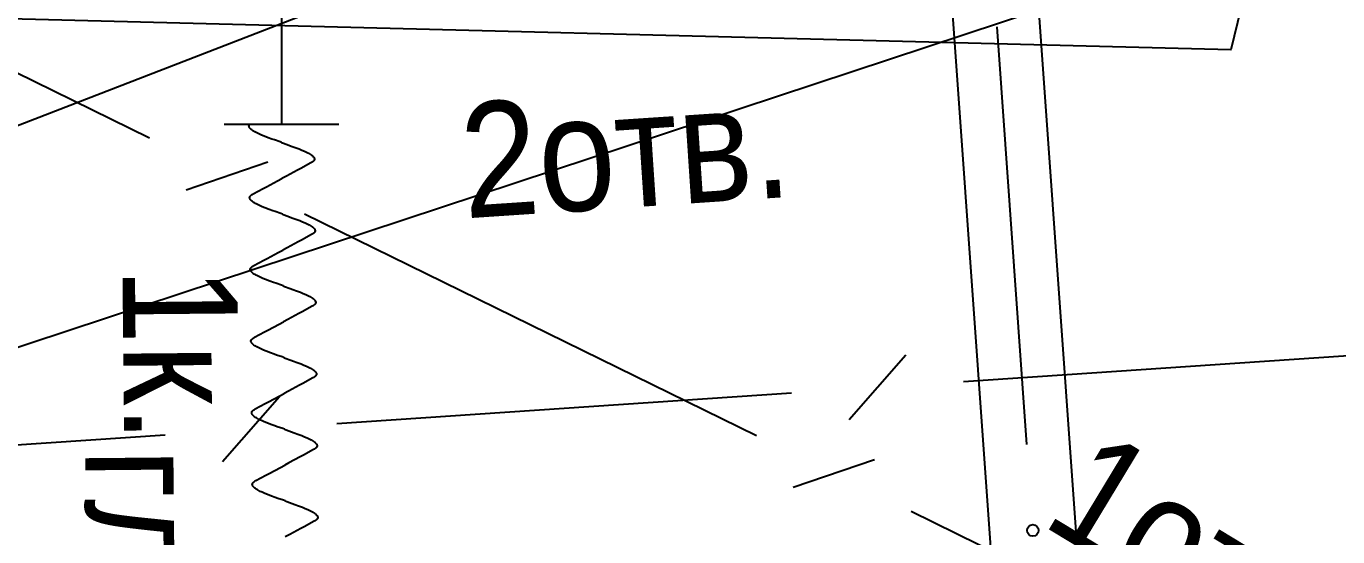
# Model space of a CAD drawing. Header units: metres. Extents: x -3947 to -3704, y 4976 to 6609.
# Drawn here: x -3864.95 to -3853.53, y 5723.34 to 5727.78 of the extents above; entities that cross this region are included whole.
import ezdxf

# ---------------------------------------------------------------- set-up
doc = ezdxf.new("R2010")
doc.units = ezdxf.units.M
doc.header["$MEASUREMENT"] = 0
for name, color, linetype, lineweight in [('Водопровод', 7, 'Continuous', 25), ('Водосток', 7, 'Continuous', 25), ('Кабель защиты', 7, 'Continuous', 25), ('Кабель связи', 7, 'Continuous', 25), ('Теплосеть', 7, 'Continuous', 25)]:
    doc.layers.add(name, color=color, linetype=linetype, lineweight=lineweight)
doc.styles.add('Style-RUSSIAN_1251', font='RUSSIAN_1251.shx')
doc.styles.add('Style-RUSSIAN_1251 I 0.00000', font='RUSSIAN_1251.shx')

msp = doc.modelspace()

# ---------------------------------------------------------------- linework, layer by layer
at = {"layer": 'Водопровод', "linetype": 'Continuous', "flags": 128}
msp.add_lwpolyline([(-3847.984, 5733.511), (-3870.101, 5724.952), (-3878.001, 5724.848)], dxfattribs=at)
at = {"layer": 'Водосток', "linetype": 'Continuous', "flags": 128}
msp.add_lwpolyline([(-3850.921, 5729.646), (-3869.142, 5723.624), (-3876.222, 5723.624)], dxfattribs=at)
at = {"layer": 'Кабель защиты', "linetype": 'Continuous'}
msp.add_line((-3863.223, 5726.932), (-3862.223, 5726.932), dxfattribs=at)
at = {"layer": 'Кабель защиты', "linetype": 'Continuous', "flags": 128}
for points in [[(-3862.723, 5731.032), (-3862.723, 5726.932)], [(-3862.722, 5726.77), (-3862.736, 5726.776), (-3862.784, 5726.793), (-3862.806, 5726.801), (-3862.838, 5726.812), (-3862.874, 5726.826), (-3862.898, 5726.836), (-3862.921, 5726.846), (-3862.938, 5726.854), (-3862.955, 5726.863), (-3862.965, 5726.869), (-3862.973, 5726.874), (-3862.98, 5726.879), (-3862.983, 5726.881), (-3862.986, 5726.883), (-3862.991, 5726.888), (-3862.994, 5726.891), (-3862.997, 5726.893), (-3862.999, 5726.896), (-3863.001, 5726.898), (-3863.003, 5726.901), (-3863.004, 5726.904), (-3863.005, 5726.905), (-3863.005, 5726.907), (-3863.006, 5726.908), (-3863.006, 5726.91), (-3863.007, 5726.912), (-3863.007, 5726.913), (-3863.007, 5726.915), (-3863.007, 5726.916), (-3863.006, 5726.917), (-3863.006, 5726.918), (-3863.006, 5726.92), (-3863.005, 5726.921), (-3863.005, 5726.922), (-3863.004, 5726.924), (-3863.003, 5726.926), (-3863.002, 5726.927), (-3863.002, 5726.928), (-3863.001, 5726.929), (-3863, 5726.929)], [(-3862.722, 5726.77), (-3862.707, 5726.765), (-3862.659, 5726.748), (-3862.638, 5726.74), (-3862.605, 5726.728), (-3862.57, 5726.715), (-3862.546, 5726.705), (-3862.522, 5726.695), (-3862.506, 5726.687), (-3862.489, 5726.678), (-3862.479, 5726.672), (-3862.47, 5726.667), (-3862.463, 5726.662), (-3862.46, 5726.66), (-3862.457, 5726.657), (-3862.452, 5726.653), (-3862.449, 5726.65), (-3862.447, 5726.648), (-3862.444, 5726.645), (-3862.442, 5726.643), (-3862.44, 5726.639), (-3862.439, 5726.637), (-3862.438, 5726.636), (-3862.438, 5726.634), (-3862.437, 5726.633), (-3862.437, 5726.631), (-3862.437, 5726.629), (-3862.437, 5726.627), (-3862.437, 5726.625), (-3862.437, 5726.625), (-3862.437, 5726.623), (-3862.437, 5726.622), (-3862.437, 5726.621), (-3862.438, 5726.62), (-3862.438, 5726.619), (-3862.439, 5726.617), (-3862.44, 5726.615), (-3862.441, 5726.614), (-3862.442, 5726.613), (-3862.443, 5726.612), (-3862.444, 5726.611), (-3862.445, 5726.609), (-3862.446, 5726.608), (-3862.448, 5726.606), (-3862.45, 5726.605), (-3862.453, 5726.603), (-3862.457, 5726.6), (-3862.461, 5726.598), (-3862.468, 5726.594), (-3862.555, 5726.546), (-3862.584, 5726.531), (-3862.681, 5726.479), (-3862.719, 5726.458)], [(-3862.716, 5726.146), (-3862.73, 5726.152), (-3862.778, 5726.169), (-3862.8, 5726.177), (-3862.832, 5726.189), (-3862.868, 5726.202), (-3862.892, 5726.212), (-3862.915, 5726.222), (-3862.932, 5726.23), (-3862.949, 5726.239), (-3862.959, 5726.245), (-3862.967, 5726.25), (-3862.974, 5726.255), (-3862.977, 5726.257), (-3862.98, 5726.259), (-3862.985, 5726.264), (-3862.988, 5726.267), (-3862.991, 5726.269), (-3862.993, 5726.272), (-3862.995, 5726.274), (-3862.997, 5726.277), (-3862.998, 5726.28), (-3862.999, 5726.281), (-3863, 5726.283), (-3863, 5726.284), (-3863, 5726.286), (-3863.001, 5726.288), (-3863.001, 5726.289), (-3863.001, 5726.291), (-3863.001, 5726.292), (-3863.001, 5726.293), (-3863, 5726.294), (-3863, 5726.296), (-3863, 5726.297), (-3862.999, 5726.298), (-3862.998, 5726.3), (-3862.997, 5726.302), (-3862.996, 5726.303), (-3862.996, 5726.304), (-3862.995, 5726.305), (-3862.994, 5726.306), (-3862.993, 5726.307), (-3862.992, 5726.308), (-3862.989, 5726.311), (-3862.987, 5726.312), (-3862.984, 5726.314), (-3862.981, 5726.317), (-3862.977, 5726.319), (-3862.97, 5726.323), (-3862.882, 5726.371), (-3862.853, 5726.386), (-3862.757, 5726.438), (-3862.719, 5726.458)], [(-3862.716, 5726.146), (-3862.701, 5726.141), (-3862.653, 5726.124), (-3862.632, 5726.116), (-3862.599, 5726.104), (-3862.564, 5726.091), (-3862.54, 5726.081), (-3862.516, 5726.071), (-3862.5, 5726.063), (-3862.483, 5726.054), (-3862.473, 5726.048), (-3862.464, 5726.043), (-3862.457, 5726.038), (-3862.454, 5726.036), (-3862.451, 5726.033), (-3862.446, 5726.029), (-3862.443, 5726.026), (-3862.441, 5726.024), (-3862.439, 5726.021), (-3862.437, 5726.019), (-3862.434, 5726.015), (-3862.433, 5726.013), (-3862.433, 5726.012), (-3862.432, 5726.01), (-3862.432, 5726.009), (-3862.431, 5726.007), (-3862.431, 5726.005), (-3862.431, 5726.003), (-3862.431, 5726.001), (-3862.431, 5726.001), (-3862.431, 5725.999), (-3862.431, 5725.998), (-3862.431, 5725.997), (-3862.432, 5725.996), (-3862.432, 5725.995), (-3862.433, 5725.993), (-3862.434, 5725.991), (-3862.435, 5725.99), (-3862.436, 5725.989), (-3862.437, 5725.988), (-3862.438, 5725.987), (-3862.439, 5725.985), (-3862.44, 5725.984), (-3862.442, 5725.982), (-3862.444, 5725.981), (-3862.447, 5725.979), (-3862.451, 5725.976), (-3862.455, 5725.974), (-3862.462, 5725.97), (-3862.549, 5725.922), (-3862.578, 5725.907), (-3862.675, 5725.855), (-3862.713, 5725.834)], [(-3862.71, 5725.522), (-3862.724, 5725.528), (-3862.773, 5725.545), (-3862.794, 5725.553), (-3862.826, 5725.565), (-3862.862, 5725.578), (-3862.886, 5725.588), (-3862.909, 5725.598), (-3862.926, 5725.606), (-3862.943, 5725.615), (-3862.953, 5725.621), (-3862.961, 5725.626), (-3862.969, 5725.631), (-3862.972, 5725.633), (-3862.975, 5725.635), (-3862.98, 5725.64), (-3862.983, 5725.643), (-3862.985, 5725.645), (-3862.987, 5725.648), (-3862.989, 5725.65), (-3862.991, 5725.653), (-3862.992, 5725.656), (-3862.993, 5725.657), (-3862.994, 5725.659), (-3862.994, 5725.66), (-3862.995, 5725.662), (-3862.995, 5725.664), (-3862.995, 5725.665), (-3862.995, 5725.667), (-3862.995, 5725.668), (-3862.995, 5725.669), (-3862.995, 5725.67), (-3862.994, 5725.672), (-3862.994, 5725.673), (-3862.993, 5725.674), (-3862.993, 5725.676), (-3862.991, 5725.678), (-3862.991, 5725.679), (-3862.99, 5725.68), (-3862.989, 5725.681), (-3862.988, 5725.682), (-3862.987, 5725.683), (-3862.986, 5725.684), (-3862.983, 5725.687), (-3862.981, 5725.688), (-3862.979, 5725.69), (-3862.975, 5725.693), (-3862.971, 5725.695), (-3862.964, 5725.699), (-3862.877, 5725.747), (-3862.847, 5725.762), (-3862.751, 5725.814), (-3862.713, 5725.834)], [(-3862.71, 5725.522), (-3862.696, 5725.517), (-3862.647, 5725.5), (-3862.626, 5725.492), (-3862.594, 5725.48), (-3862.558, 5725.467), (-3862.534, 5725.457), (-3862.511, 5725.447), (-3862.494, 5725.439), (-3862.477, 5725.43), (-3862.467, 5725.424), (-3862.459, 5725.419), (-3862.451, 5725.414), (-3862.448, 5725.412), (-3862.445, 5725.409), (-3862.44, 5725.405), (-3862.437, 5725.402), (-3862.435, 5725.4), (-3862.433, 5725.397), (-3862.431, 5725.395), (-3862.429, 5725.391), (-3862.427, 5725.389), (-3862.427, 5725.388), (-3862.426, 5725.386), (-3862.426, 5725.385), (-3862.425, 5725.383), (-3862.425, 5725.381), (-3862.425, 5725.379), (-3862.425, 5725.377), (-3862.425, 5725.377), (-3862.425, 5725.376), (-3862.425, 5725.374), (-3862.426, 5725.373), (-3862.426, 5725.372), (-3862.427, 5725.371), (-3862.427, 5725.369), (-3862.428, 5725.367), (-3862.429, 5725.366), (-3862.43, 5725.365), (-3862.431, 5725.364), (-3862.432, 5725.363), (-3862.433, 5725.362), (-3862.434, 5725.361), (-3862.437, 5725.358), (-3862.438, 5725.357), (-3862.441, 5725.355), (-3862.445, 5725.352), (-3862.449, 5725.35), (-3862.456, 5725.346), (-3862.543, 5725.298), (-3862.573, 5725.283), (-3862.669, 5725.231), (-3862.707, 5725.21)], [(-3862.704, 5724.898), (-3862.718, 5724.904), (-3862.767, 5724.921), (-3862.788, 5724.929), (-3862.82, 5724.941), (-3862.856, 5724.954), (-3862.88, 5724.964), (-3862.903, 5724.974), (-3862.92, 5724.982), (-3862.937, 5724.991), (-3862.947, 5724.997), (-3862.956, 5725.002), (-3862.963, 5725.007), (-3862.966, 5725.009), (-3862.969, 5725.011), (-3862.974, 5725.016), (-3862.977, 5725.019), (-3862.979, 5725.021), (-3862.981, 5725.024), (-3862.983, 5725.026), (-3862.985, 5725.029), (-3862.987, 5725.032), (-3862.987, 5725.033), (-3862.988, 5725.035), (-3862.988, 5725.036), (-3862.989, 5725.038), (-3862.989, 5725.04), (-3862.989, 5725.041), (-3862.989, 5725.043), (-3862.989, 5725.044), (-3862.989, 5725.045), (-3862.989, 5725.046), (-3862.988, 5725.048), (-3862.988, 5725.049), (-3862.987, 5725.05), (-3862.987, 5725.052), (-3862.986, 5725.054), (-3862.985, 5725.055), (-3862.984, 5725.056), (-3862.983, 5725.057), (-3862.982, 5725.058), (-3862.981, 5725.059), (-3862.98, 5725.06), (-3862.977, 5725.063), (-3862.976, 5725.064), (-3862.973, 5725.066), (-3862.969, 5725.069), (-3862.965, 5725.071), (-3862.958, 5725.075), (-3862.871, 5725.123), (-3862.842, 5725.138), (-3862.745, 5725.19), (-3862.707, 5725.21)], [(-3862.704, 5724.898), (-3862.69, 5724.893), (-3862.642, 5724.876), (-3862.62, 5724.868), (-3862.588, 5724.856), (-3862.552, 5724.843), (-3862.528, 5724.833), (-3862.505, 5724.823), (-3862.488, 5724.815), (-3862.471, 5724.806), (-3862.461, 5724.8), (-3862.453, 5724.795), (-3862.445, 5724.79), (-3862.442, 5724.788), (-3862.44, 5724.785), (-3862.434, 5724.781), (-3862.431, 5724.778), (-3862.429, 5724.776), (-3862.427, 5724.773), (-3862.425, 5724.771), (-3862.423, 5724.768), (-3862.422, 5724.765), (-3862.421, 5724.764), (-3862.42, 5724.762), (-3862.42, 5724.761), (-3862.42, 5724.759), (-3862.419, 5724.757), (-3862.419, 5724.755), (-3862.419, 5724.753), (-3862.419, 5724.753), (-3862.419, 5724.752), (-3862.42, 5724.75), (-3862.42, 5724.749), (-3862.42, 5724.748), (-3862.421, 5724.747), (-3862.422, 5724.745), (-3862.423, 5724.743), (-3862.423, 5724.742), (-3862.424, 5724.741), (-3862.425, 5724.74), (-3862.426, 5724.739), (-3862.427, 5724.738), (-3862.428, 5724.737), (-3862.431, 5724.734), (-3862.433, 5724.733), (-3862.435, 5724.731), (-3862.439, 5724.728), (-3862.443, 5724.726), (-3862.45, 5724.722), (-3862.538, 5724.674), (-3862.567, 5724.659), (-3862.663, 5724.607), (-3862.701, 5724.587)], [(-3862.698, 5724.275), (-3862.713, 5724.28), (-3862.761, 5724.297), (-3862.782, 5724.305), (-3862.815, 5724.317), (-3862.85, 5724.33), (-3862.874, 5724.34), (-3862.898, 5724.35), (-3862.914, 5724.358), (-3862.931, 5724.367), (-3862.941, 5724.373), (-3862.95, 5724.378), (-3862.957, 5724.383), (-3862.96, 5724.385), (-3862.963, 5724.388), (-3862.968, 5724.392), (-3862.971, 5724.395), (-3862.973, 5724.397), (-3862.975, 5724.4), (-3862.978, 5724.402), (-3862.98, 5724.406), (-3862.981, 5724.408), (-3862.982, 5724.409), (-3862.982, 5724.411), (-3862.983, 5724.412), (-3862.983, 5724.414), (-3862.983, 5724.416), (-3862.983, 5724.418), (-3862.983, 5724.42), (-3862.983, 5724.42), (-3862.983, 5724.421), (-3862.983, 5724.423), (-3862.983, 5724.424), (-3862.982, 5724.425), (-3862.982, 5724.426), (-3862.981, 5724.428), (-3862.98, 5724.43), (-3862.979, 5724.431), (-3862.978, 5724.432), (-3862.977, 5724.433), (-3862.976, 5724.434), (-3862.975, 5724.435), (-3862.974, 5724.436), (-3862.972, 5724.439), (-3862.97, 5724.44), (-3862.967, 5724.442), (-3862.963, 5724.445), (-3862.959, 5724.447), (-3862.952, 5724.451), (-3862.865, 5724.499), (-3862.836, 5724.514), (-3862.739, 5724.566), (-3862.701, 5724.586)], [(-3862.698, 5724.275), (-3862.684, 5724.269), (-3862.636, 5724.252), (-3862.614, 5724.244), (-3862.582, 5724.232), (-3862.546, 5724.219), (-3862.522, 5724.209), (-3862.499, 5724.199), (-3862.482, 5724.191), (-3862.465, 5724.182), (-3862.455, 5724.176), (-3862.447, 5724.171), (-3862.44, 5724.166), (-3862.437, 5724.164), (-3862.434, 5724.162), (-3862.429, 5724.157), (-3862.426, 5724.154), (-3862.423, 5724.152), (-3862.421, 5724.149), (-3862.419, 5724.147), (-3862.417, 5724.144), (-3862.416, 5724.141), (-3862.415, 5724.14), (-3862.415, 5724.138), (-3862.414, 5724.137), (-3862.414, 5724.135), (-3862.413, 5724.133), (-3862.413, 5724.132), (-3862.413, 5724.13), (-3862.413, 5724.129), (-3862.413, 5724.128), (-3862.414, 5724.127), (-3862.414, 5724.125), (-3862.414, 5724.124), (-3862.415, 5724.123), (-3862.416, 5724.121), (-3862.417, 5724.119), (-3862.418, 5724.118), (-3862.418, 5724.117), (-3862.419, 5724.116), (-3862.42, 5724.115), (-3862.421, 5724.114), (-3862.423, 5724.113), (-3862.425, 5724.11), (-3862.427, 5724.109), (-3862.43, 5724.107), (-3862.434, 5724.104), (-3862.437, 5724.102), (-3862.444, 5724.098), (-3862.532, 5724.05), (-3862.561, 5724.035), (-3862.658, 5723.983), (-3862.695, 5723.963)], [(-3862.692, 5723.651), (-3862.707, 5723.656), (-3862.755, 5723.673), (-3862.777, 5723.681), (-3862.809, 5723.693), (-3862.844, 5723.706), (-3862.869, 5723.716), (-3862.892, 5723.726), (-3862.909, 5723.734), (-3862.925, 5723.743), (-3862.936, 5723.749), (-3862.944, 5723.754), (-3862.951, 5723.759), (-3862.954, 5723.761), (-3862.957, 5723.764), (-3862.962, 5723.768), (-3862.965, 5723.771), (-3862.967, 5723.773), (-3862.97, 5723.776), (-3862.972, 5723.778), (-3862.974, 5723.782), (-3862.975, 5723.784), (-3862.976, 5723.785), (-3862.976, 5723.787), (-3862.977, 5723.788), (-3862.977, 5723.79), (-3862.977, 5723.792), (-3862.978, 5723.794), (-3862.978, 5723.796), (-3862.977, 5723.796), (-3862.977, 5723.797), (-3862.977, 5723.799), (-3862.977, 5723.8), (-3862.976, 5723.801), (-3862.976, 5723.802), (-3862.975, 5723.804), (-3862.974, 5723.806), (-3862.973, 5723.807), (-3862.972, 5723.808), (-3862.972, 5723.809), (-3862.97, 5723.81), (-3862.969, 5723.811), (-3862.968, 5723.812), (-3862.966, 5723.815), (-3862.964, 5723.816), (-3862.961, 5723.818), (-3862.957, 5723.821), (-3862.954, 5723.823), (-3862.946, 5723.827), (-3862.859, 5723.875), (-3862.83, 5723.89), (-3862.733, 5723.942), (-3862.695, 5723.963)], [(-3862.692, 5723.651), (-3862.678, 5723.645), (-3862.63, 5723.628), (-3862.608, 5723.62), (-3862.576, 5723.608), (-3862.541, 5723.595), (-3862.516, 5723.585), (-3862.493, 5723.575), (-3862.476, 5723.567), (-3862.46, 5723.558), (-3862.449, 5723.552), (-3862.441, 5723.547), (-3862.434, 5723.542), (-3862.431, 5723.54), (-3862.428, 5723.538), (-3862.423, 5723.533), (-3862.42, 5723.53), (-3862.418, 5723.528), (-3862.415, 5723.525), (-3862.413, 5723.523), (-3862.411, 5723.52), (-3862.41, 5723.517), (-3862.409, 5723.516), (-3862.409, 5723.514), (-3862.408, 5723.513), (-3862.408, 5723.511), (-3862.408, 5723.509), (-3862.407, 5723.508), (-3862.407, 5723.506), (-3862.408, 5723.505), (-3862.408, 5723.504), (-3862.408, 5723.503), (-3862.408, 5723.501), (-3862.409, 5723.5), (-3862.409, 5723.499), (-3862.41, 5723.497), (-3862.411, 5723.495), (-3862.412, 5723.494), (-3862.412, 5723.493), (-3862.413, 5723.492), (-3862.415, 5723.491), (-3862.416, 5723.49), (-3862.417, 5723.489), (-3862.419, 5723.486), (-3862.421, 5723.485), (-3862.424, 5723.483), (-3862.428, 5723.48), (-3862.431, 5723.478), (-3862.439, 5723.474), (-3862.526, 5723.426), (-3862.555, 5723.411), (-3862.652, 5723.359), (-3862.69, 5723.339)]]:
    msp.add_lwpolyline(points, dxfattribs=at)
at = {"layer": 'Кабель связи', "linetype": 'Continuous'}
for p, q in [((-3863.871, 5726.808), (-3865.839, 5727.773)), ((-3862.843, 5726.6), (-3863.552, 5726.357)), ((-3858.588, 5724.218), (-3862.524, 5726.148)), ((-3857.782, 5724.359), (-3857.289, 5724.923)), ((-3856.787, 5724.691), (-3852.83, 5724.956)), ((-3863.236, 5723.994), (-3862.742, 5724.559)), ((-3862.241, 5724.326), (-3858.284, 5724.591)), ((-3857.56, 5724.009), (-3858.269, 5723.767)), ((-3853.305, 5721.628), (-3857.241, 5723.558))]:
    msp.add_line(p, q, dxfattribs=at)
at = {"layer": 'Кабель связи', "linetype": 'Continuous', "flags": 128}
msp.add_lwpolyline([(-3865.717, 5724.161), (-3865.073, 5724.137), (-3863.737, 5724.226)], dxfattribs=at)
at = {"layer": 'Теплосеть', "linetype": 'Continuous'}
msp.add_line((-3856.235, 5724.143), (-3856.494, 5727.777), dxfattribs=at)
at = {"layer": 'Теплосеть', "linetype": 'Continuous', "flags": 128}
for points in [[(-3852.626, 5735.099), (-3854.459, 5727.579), (-3865.898, 5727.868)], [(-3860.145, 5710.485), (-3855.652, 5710.669), (-3857.104, 5731.063)], [(-3860.115, 5709.735), (-3854.848, 5709.951), (-3856.356, 5731.117)]]:
    msp.add_lwpolyline(points, dxfattribs=at)
at = {"layer": 'Теплосеть', "linetype": 'Continuous'}
msp.add_circle((-3856.182, 5723.394), 0.05, dxfattribs=at)

# ---------------------------------------------------------------- texts
at = {"layer": 'Кабель защиты', "linetype": 'Continuous', "style": 'Style-RUSSIAN_1251', "width": 0.899998}
for s, p in [('1к.', (-3864.108, 5725.683)), ('гл.0.60', (-3864.433, 5724.106))]:
    msp.add_text(s, height=1, rotation=270.5324, dxfattribs=at).set_placement(p)
at = {"layer": 'Кабель связи', "linetype": 'Continuous'}
for s, rotation, style, width, p in [('2отв.', 3.8019, 'Style-RUSSIAN_1251 I 0.00000', 0.9, (-3861.126, 5726.11)), ('1отв.', 328.8264, 'Style-RUSSIAN_1251', 0.899998, (-3856.121, 5723.45))]:
    msp.add_text(s, height=1, rotation=rotation, dxfattribs=dict(at, style=style, width=width)).set_placement(p)

doc.saveas('drawing.dxf')
